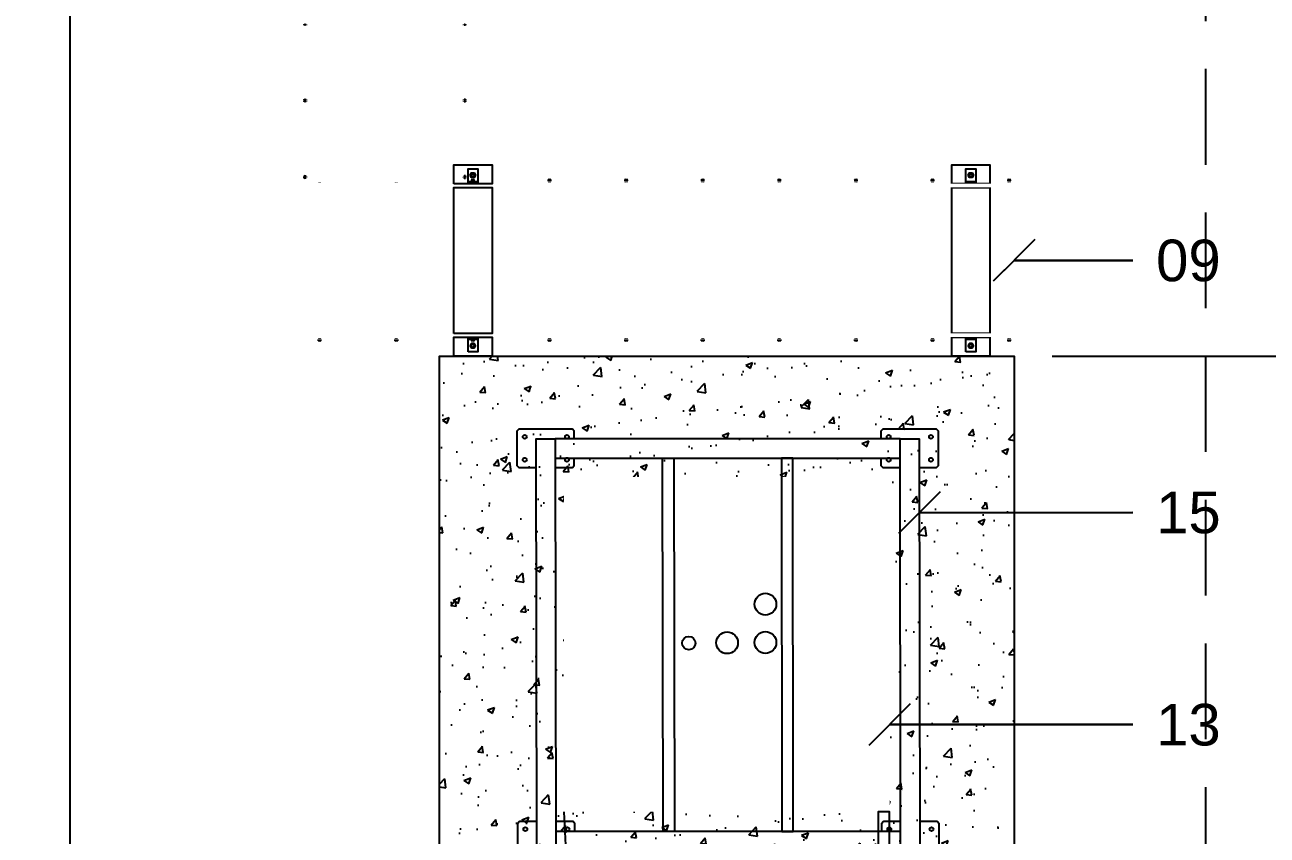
# Model space of a CAD drawing. Header units: inches. Extents: x -7660 to 802, y -193 to 3.
# Drawn here: x 215.031 to 218.274, y -88.187 to -86.072 of the extents above; entities that cross this region are included whole.
import ezdxf
from ezdxf.enums import TextEntityAlignment as Align

# ---------------------------------------------------------------- set-up
doc = ezdxf.new("R2010")
doc.units = ezdxf.units.IN
doc.header["$MEASUREMENT"] = 0
doc.set_wipeout_variables(frame=1)
doc.linetypes.add('HIDDEN', pattern=[0.375, 0.25, -0.125])
doc.linetypes.add('HIDDEN2', pattern=[0.1875, 0.125, -0.0625])
for name, color, linetype in [('0-A INSTALAR', 10, 'Continuous'), ('0-PENA03', 4, 'Continuous'), ('DM-COTAS', 7, 'Continuous'), ('PDF_0', 7, 'Continuous'), ('TANZ-COTAS', 8, 'Continuous'), ('TANZ-EXISTENTE', 9, 'Continuous')]:
    doc.layers.add(name, color=color, linetype=linetype)
doc.styles.add('Arial', font='arial.ttf')
doc.styles.add('Arial_TXT', font='arial.ttf')
doc.styles.add('Texto Cotas', font='romans.shx')
doc.dimstyles.new('CLEMAR - 1-100', dxfattribs={"dimtxt": 15, "dimasz": 15, "dimexe": 7.5, "dimexo": 15, "dimgap": 7.5, "dimtad": 1, "dimdec": 0, "dimtxsty": 'Arial', "dimblk": 'OBLIQUE', "dimcen": 0, "dimdle": 7.5, "dimclrd": 8, "dimclre": 8, "dimclrt": 1, "dimadec": 0, "dimazin": 0, "dimtfac": 1, "dimtdec": 0, "dimtmove": 2, "dimatfit": 3, "dimldrblk": 'OBLIQUE', "dimfxl": 1, "dimtfill": 1, "dimtfillclr": 256, "dimarcsym": 0})
doc.dimstyles.new('huawei_stand Cota 1-100', dxfattribs={"dimscale": 0, "dimtxt": 0.15, "dimasz": 0.15, "dimexe": 0.1, "dimexo": 0.1, "dimgap": 0.1, "dimtad": 1, "dimzin": 0, "dimdsep": 46, "dimtxsty": 'Texto Cotas', "dimblk": 'ARCHTICK', "dimcen": 0.2, "dimdle": 0.1, "dimclrd": 256, "dimclre": 256, "dimclrt": 256, "dimadec": 0, "dimazin": 0, "dimtfac": 1, "dimtix": 1, "dimtmove": 0, "dimatfit": 3, "dimfxl": 1, "dimtolj": 1, "dimtzin": 0, "dimarcsym": 1})

# ---------------------------------------------------------------- blocks, each defined once
blk = doc.blocks.new('Base Planta Vivo Tipo 11')
at = {"true_color": 0xc7c8ca}
h = blk.add_hatch(dxfattribs=at)
h.set_pattern_fill('AR-CONC', color=9, scale=0.001)
h.set_pattern_definition([(50, (144.96999, -48.6538), (0.1821847, -0.015939), [0.01905, -0.20955]), (355, (144.96999, -48.6538), (-0.0352434, 0.191057), [0.01524, -0.1676406]), (100.4514, (144.98517, -48.65512), (0.146941, 0.175118), [0.01619, -0.17809]), (46.184, (144.96999, -48.603), (0.271079, -0.042042), [0.028575, -0.314325]), (96.6356, (144.99257, -48.6065), (0.237404, 0.247426), [0.024285, -0.267136]), (351.184, (144.96999, -48.603), (0.237404, 0.247426), [0.02286, -0.25146]), (21, (144.99539, -48.6157), (0.1516144, -0.102265), [0.01905, -0.20955]), (326, (144.99539, -48.6157), (0.061802, 0.184188), [0.01524, -0.16764]), (71.4514, (145.00802, -48.62422), (0.2134164, 0.081923), [0.01619, -0.17809]), (37.5, (144.969985, -48.653794), (0.0030886, 0.084555), [0, -0.165608, 0, -0.17018, 0, -0.168275]), (7.5, (144.969985, -48.65379), (0.0668197, 0.1001806), [0, -0.097028, 0, -0.161798, 0, -0.064135]), (327.5, (144.91334, -48.653794), (0.1355906, -0.0057287), [0, -0.0635, 0, -0.19812, 0, -0.26289]), (317.5, (144.88794, -48.65379), (0.1481292, 0.0254265), [0, -0.08255, 0, -0.131572, 0, -0.18669])])
h.paths.add_polyline_path([(145.6118, -44.4301), (144.1118, -44.4301), (144.1118, -45.9301), (145.6118, -45.9301)])
h.paths.add_polyline_path([(145.3167, -45.7093), (144.414, -45.7093), (144.414, -44.6975), (145.3167, -44.6975)], flags=16)
h.paths.add_polyline_path([(145.3167, -44.6975), (144.414, -44.6975), (144.414, -45.7093), (145.3167, -45.7093)], flags=16)
blk.add_lwpolyline([(145.6118, -45.9301), (144.1118, -45.9301), (144.1118, -44.4301), (145.6118, -44.4301)], close=True)
at = {"lineweight": 25}
for points in [[(144.4638, -44.6458), (144.4638, -44.6257), (144.4591, -44.6209), (144.3192, -44.6209), (144.3138, -44.6257), (144.3138, -44.7158), (144.3192, -44.7211), (144.3642, -44.7211)], [(145.3642, -44.7211), (145.4093, -44.7211), (145.4146, -44.7158), (145.4146, -44.6257), (145.4093, -44.6209), (145.2694, -44.6209), (145.264, -44.6257), (145.264, -44.6458)], [(144.414, -44.7211), (144.4591, -44.7211), (144.4638, -44.7158), (144.4638, -44.6962)], [(145.264, -44.6962), (145.264, -44.7158), (145.2694, -44.7211), (145.3144, -44.7211)], [(144.3657, -45.6453), (144.3207, -45.6453), (144.3153, -45.6506), (144.3153, -45.7407), (144.3207, -45.7455), (144.4155, -45.7455)], [(144.4653, -45.6708), (144.4653, -45.6506), (144.4606, -45.6453), (144.4155, -45.6453)], [(145.3159, -45.6453), (145.2709, -45.6453), (145.2655, -45.6506), (145.2655, -45.6708)], [(145.3527, -45.7455), (145.4108, -45.7455), (145.4161, -45.7407), (145.4161, -45.6506), (145.4108, -45.6453), (145.3657, -45.6453)]]:
    blk.add_lwpolyline(points, dxfattribs=at)
for points in [[(144.3657, -45.7206), (144.3642, -44.6458), (144.414, -44.6458), (144.4155, -45.7206)], [(144.414, -44.6962), (145.3144, -44.6962), (145.3144, -44.6458), (144.414, -44.6458)], [(145.3159, -45.7206), (145.3144, -44.6458), (145.3642, -44.6458), (145.3657, -45.7206)], [(144.4155, -45.7206), (145.3159, -45.7206), (145.3159, -45.6708), (144.4155, -45.6708)]]:
    blk.add_lwpolyline(points, close=True, dxfattribs=at)
at = {"layer": 'PDF_0', "lineweight": 25}
for centre in [(144.3345, -44.6406), (144.4447, -44.6406), (145.2847, -44.6406), (145.395, -44.6406), (144.3345, -44.7005), (144.4447, -44.7005), (145.2847, -44.7005), (145.395, -44.7005), (144.336, -45.665), (144.4462, -45.665), (145.2862, -45.665), (145.3965, -45.665)]:
    blk.add_circle(centre, 0.00504, dxfattribs=at)
at = {"linetype": 'HIDDEN', "ltscale": 0.5}
blk.add_wipeout([(144.4368, -44.7451), (145.2868, -44.7451), (145.2868, -45.6196), (144.4368, -45.6196)], dxfattribs=at)
at = {"lineweight": 25}
for points in [[(144.6944, -44.6962), (144.724, -44.6962), (144.7255, -45.6708), (144.6959, -45.6708)], [(145.0044, -44.6962), (145.0059, -45.6708), (145.0355, -45.6708), (145.034, -44.6962)]]:
    blk.add_lwpolyline(points, close=True, dxfattribs=at)
at = {"color": 251, "true_color": 0x636466}
blk.add_lwpolyline([(145.2568, -46.4696), (145.2868, -46.4696), (145.2868, -45.6196), (145.2568, -45.6196)], close=True, dxfattribs=at)
at = {"color": 6, "linetype": 'Continuous'}
for centre in [(144.9628, -45.0776), (144.9628, -45.1776)]:
    blk.add_circle(centre, 0.0284, dxfattribs=at)
at = {"color": 3, "linetype": 'Continuous'}
blk.add_circle((144.7627, -45.179), 0.0174, dxfattribs=at)
at = {"color": 5, "linetype": 'Continuous'}
blk.add_circle((144.8628, -45.1783), 0.0284, dxfattribs=at)
at = {"color": 251, "linetype": 'HIDDEN2', "ltscale": 0.5, "true_color": 0x636466}
blk.add_arc((145.2868, -45.6196), 0.85, 180, 270, dxfattribs=at)
blk = doc.blocks.new('Base para esteiramento')
for points in [[(84.9002, -478.1073), (84.9002, -478.0573), (85.0002, -478.0573), (85.0002, -478.1073)], [(84.9375, -478.1073), (84.9375, -478.0685), (84.9629, -478.0685), (84.9629, -478.1073)], [(84.9434, -478.0847), (84.9468, -478.0788), (84.9536, -478.0788), (84.957, -478.0847), (84.9536, -478.0907), (84.9468, -478.0907)], [(84.9002, -478.4978), (84.9002, -478.1169), (85.0002, -478.1169), (85.0002, -478.4978)], [(84.9375, -478.1073), (84.9375, -478.101), (84.9629, -478.101), (84.9629, -478.1073)], [(84.9002, -478.5573), (84.9002, -478.5073), (85.0002, -478.5073), (85.0002, -478.5573)], [(84.9375, -478.5462), (84.9375, -478.5073), (84.9629, -478.5073), (84.9629, -478.5462)], [(84.9375, -478.5137), (84.9375, -478.5073), (84.9629, -478.5073), (84.9629, -478.5137)], [(84.9434, -478.5299), (84.9468, -478.5359), (84.9536, -478.5359), (84.957, -478.5299), (84.9536, -478.524), (84.9468, -478.524)]]:
    blk.add_lwpolyline(points, close=True)
for centre, radius in [((84.9502, -478.0847), 0.00591), ((84.9502, -478.0847), 0.00355), ((84.9502, -478.5299), 0.00591), ((84.9502, -478.5299), 0.00355)]:
    blk.add_circle(centre, radius)
blk = doc.blocks.new('*U675')
at = {"linetype": 'ByBlock'}
blk.add_wipeout([(0, 0.1905), (0, 0.2), (-1.8254, 0.2), (-1.8254, 0.1905)], dxfattribs=at)
for points in [[(-0.2, -0.205), (-0.2, 0.205), (-0.2254, 0.205), (-0.2254, -0.205)], [(-0.0254, -0.205), (-0.0254, 0.205), (0, 0.205), (0, -0.205)]]:
    blk.add_wipeout(points, dxfattribs=at)
for points in [[(-0.2168, 0.2109), (-0.2181, 0.2102), (-0.2181, 0.2067), (-0.2168, 0.2059), (-0.2086, 0.2059), (-0.2073, 0.2067), (-0.2073, 0.2102), (-0.2086, 0.2109)], [(-0.0168, 0.2109), (-0.0181, 0.2102), (-0.0181, 0.2067), (-0.0168, 0.2059), (-0.0086, 0.2059), (-0.0073, 0.2067), (-0.0073, 0.2102), (-0.0086, 0.2109)]]:
    blk.add_wipeout(points)
blk.add_wipeout([(0, -0.1905), (0, -0.2), (-1.8254, -0.2), (-1.8254, -0.1905)], dxfattribs=at)
for p, q in [((-0.2155, 0.2102), (-0.2168, 0.2109)), ((-0.2155, 0.2067), (-0.2168, 0.2059)), ((-0.2127, 0.2109), (-0.2155, 0.2102)), ((-0.2155, 0.2102), (-0.2155, 0.2067)), ((-0.2127, 0.2059), (-0.2155, 0.2067)), ((-0.2099, 0.2102), (-0.2127, 0.2109)), ((-0.2099, 0.2067), (-0.2127, 0.2059)), ((-0.2086, 0.2109), (-0.2099, 0.2102)), ((-0.2099, 0.2067), (-0.2099, 0.2102)), ((-0.2086, 0.2059), (-0.2099, 0.2067)), ((-0.0155, 0.2102), (-0.0168, 0.2109)), ((-0.0155, 0.2067), (-0.0168, 0.2059)), ((-0.0127, 0.2109), (-0.0155, 0.2102)), ((-0.0155, 0.2102), (-0.0155, 0.2067)), ((-0.0127, 0.2059), (-0.0155, 0.2067)), ((-0.0099, 0.2102), (-0.0127, 0.2109)), ((-0.0099, 0.2067), (-0.0127, 0.2059)), ((-0.0086, 0.2109), (-0.0099, 0.2102)), ((-0.0099, 0.2067), (-0.0099, 0.2102)), ((-0.0086, 0.2059), (-0.0099, 0.2067))]:
    blk.add_line(p, q)
for points in [[(-1.8054, 0.205), (-1.8254, 0.205), (-1.8254, -0.205), (-1.8054, -0.205), (-1.8054, -0.2), (-1.8204, -0.2), (-1.8204, 0.2), (-1.8054, 0.2)], [(-0.2168, -0.2109), (-0.2181, -0.2102), (-0.2181, -0.2067), (-0.2168, -0.2059), (-0.2086, -0.2059), (-0.2073, -0.2067), (-0.2073, -0.2102), (-0.2086, -0.2109)], [(-0.0168, -0.2109), (-0.0181, -0.2102), (-0.0181, -0.2067), (-0.0168, -0.2059), (-0.0086, -0.2059), (-0.0073, -0.2067), (-0.0073, -0.2102), (-0.0086, -0.2109)]]:
    blk.add_wipeout(points)
for points in [[(-1.6, -0.205), (-1.6, 0.205), (-1.6254, 0.205), (-1.6254, -0.205)], [(-1.4, -0.205), (-1.4, 0.205), (-1.4254, 0.205), (-1.4254, -0.205)], [(-1.2, -0.205), (-1.2, 0.205), (-1.2254, 0.205), (-1.2254, -0.205)], [(-1, -0.205), (-1, 0.205), (-1.0254, 0.205), (-1.0254, -0.205)], [(-0.8, -0.205), (-0.8, 0.205), (-0.8254, 0.205), (-0.8254, -0.205)], [(-0.6, -0.205), (-0.6, 0.205), (-0.6254, 0.205), (-0.6254, -0.205)], [(-0.4, -0.205), (-0.4, 0.205), (-0.4254, 0.205), (-0.4254, -0.205)]]:
    blk.add_wipeout(points, dxfattribs=at)
for p, q in [((-0.2155, -0.2067), (-0.2168, -0.2059)), ((-0.2155, -0.2102), (-0.2168, -0.2109)), ((-0.2127, -0.2059), (-0.2155, -0.2067)), ((-0.2155, -0.2102), (-0.2155, -0.2067)), ((-0.2127, -0.2109), (-0.2155, -0.2102)), ((-0.2099, -0.2067), (-0.2127, -0.2059)), ((-0.2099, -0.2102), (-0.2127, -0.2109)), ((-0.2086, -0.2059), (-0.2099, -0.2067)), ((-0.2099, -0.2067), (-0.2099, -0.2102)), ((-0.2086, -0.2109), (-0.2099, -0.2102)), ((-0.0155, -0.2067), (-0.0168, -0.2059)), ((-0.0155, -0.2102), (-0.0168, -0.2109)), ((-0.0127, -0.2059), (-0.0155, -0.2067)), ((-0.0155, -0.2102), (-0.0155, -0.2067)), ((-0.0127, -0.2109), (-0.0155, -0.2102)), ((-0.0099, -0.2067), (-0.0127, -0.2059)), ((-0.0099, -0.2102), (-0.0127, -0.2109)), ((-0.0086, -0.2059), (-0.0099, -0.2067)), ((-0.0099, -0.2067), (-0.0099, -0.2102)), ((-0.0086, -0.2109), (-0.0099, -0.2102))]:
    blk.add_line(p, q)
for points in [[(-1.817, 0.2109), (-1.8183, 0.2102), (-1.8183, 0.2067), (-1.817, 0.2059), (-1.8088, 0.2059), (-1.8075, 0.2067), (-1.8075, 0.2102), (-1.8088, 0.2109)], [(-1.6168, 0.2109), (-1.6181, 0.2102), (-1.6181, 0.2067), (-1.6168, 0.2059), (-1.6086, 0.2059), (-1.6073, 0.2067), (-1.6073, 0.2102), (-1.6086, 0.2109)], [(-1.4168, 0.2109), (-1.4181, 0.2102), (-1.4181, 0.2067), (-1.4168, 0.2059), (-1.4086, 0.2059), (-1.4073, 0.2067), (-1.4073, 0.2102), (-1.4086, 0.2109)], [(-1.2168, 0.2109), (-1.2181, 0.2102), (-1.2181, 0.2067), (-1.2168, 0.2059), (-1.2086, 0.2059), (-1.2073, 0.2067), (-1.2073, 0.2102), (-1.2086, 0.2109)], [(-1.0168, 0.2109), (-1.0181, 0.2102), (-1.0181, 0.2067), (-1.0168, 0.2059), (-1.0086, 0.2059), (-1.0073, 0.2067), (-1.0073, 0.2102), (-1.0086, 0.2109)], [(-0.8168, 0.2109), (-0.8181, 0.2102), (-0.8181, 0.2067), (-0.8168, 0.2059), (-0.8086, 0.2059), (-0.8073, 0.2067), (-0.8073, 0.2102), (-0.8086, 0.2109)], [(-0.6168, 0.2109), (-0.6181, 0.2102), (-0.6181, 0.2067), (-0.6168, 0.2059), (-0.6086, 0.2059), (-0.6073, 0.2067), (-0.6073, 0.2102), (-0.6086, 0.2109)], [(-0.4168, 0.2109), (-0.4181, 0.2102), (-0.4181, 0.2067), (-0.4168, 0.2059), (-0.4086, 0.2059), (-0.4073, 0.2067), (-0.4073, 0.2102), (-0.4086, 0.2109)], [(-0.2059, 0.205), (-0.2059, 0.2059), (-0.2195, 0.2059), (-0.2195, 0.205)], [(-0.0059, 0.205), (-0.0059, 0.2059), (-0.0195, 0.2059), (-0.0195, 0.205)], [(-1.817, -0.2109), (-1.8183, -0.2102), (-1.8183, -0.2067), (-1.817, -0.2059), (-1.8088, -0.2059), (-1.8075, -0.2067), (-1.8075, -0.2102), (-1.8088, -0.2109)], [(-1.6168, -0.2109), (-1.6181, -0.2102), (-1.6181, -0.2067), (-1.6168, -0.2059), (-1.6086, -0.2059), (-1.6073, -0.2067), (-1.6073, -0.2102), (-1.6086, -0.2109)], [(-1.4168, -0.2109), (-1.4181, -0.2102), (-1.4181, -0.2067), (-1.4168, -0.2059), (-1.4086, -0.2059), (-1.4073, -0.2067), (-1.4073, -0.2102), (-1.4086, -0.2109)], [(-1.2168, -0.2109), (-1.2181, -0.2102), (-1.2181, -0.2067), (-1.2168, -0.2059), (-1.2086, -0.2059), (-1.2073, -0.2067), (-1.2073, -0.2102), (-1.2086, -0.2109)], [(-1.0168, -0.2109), (-1.0181, -0.2102), (-1.0181, -0.2067), (-1.0168, -0.2059), (-1.0086, -0.2059), (-1.0073, -0.2067), (-1.0073, -0.2102), (-1.0086, -0.2109)], [(-0.8168, -0.2109), (-0.8181, -0.2102), (-0.8181, -0.2067), (-0.8168, -0.2059), (-0.8086, -0.2059), (-0.8073, -0.2067), (-0.8073, -0.2102), (-0.8086, -0.2109)], [(-0.6168, -0.2109), (-0.6181, -0.2102), (-0.6181, -0.2067), (-0.6168, -0.2059), (-0.6086, -0.2059), (-0.6073, -0.2067), (-0.6073, -0.2102), (-0.6086, -0.2109)], [(-0.4168, -0.2109), (-0.4181, -0.2102), (-0.4181, -0.2067), (-0.4168, -0.2059), (-0.4086, -0.2059), (-0.4073, -0.2067), (-0.4073, -0.2102), (-0.4086, -0.2109)]]:
    blk.add_wipeout(points)
for p, q in [((-1.8157, 0.2102), (-1.817, 0.2109)), ((-1.8157, 0.2067), (-1.817, 0.2059)), ((-1.8129, 0.2109), (-1.8157, 0.2102)), ((-1.8157, 0.2102), (-1.8157, 0.2067)), ((-1.8129, 0.2059), (-1.8157, 0.2067)), ((-1.8101, 0.2102), (-1.8129, 0.2109)), ((-1.8101, 0.2067), (-1.8129, 0.2059)), ((-1.8088, 0.2109), (-1.8101, 0.2102)), ((-1.8101, 0.2067), (-1.8101, 0.2102)), ((-1.8088, 0.2059), (-1.8101, 0.2067)), ((-1.6155, 0.2102), (-1.6168, 0.2109)), ((-1.6155, 0.2067), (-1.6168, 0.2059)), ((-1.6127, 0.2109), (-1.6155, 0.2102)), ((-1.6155, 0.2102), (-1.6155, 0.2067)), ((-1.6127, 0.2059), (-1.6155, 0.2067)), ((-1.6099, 0.2102), (-1.6127, 0.2109)), ((-1.6099, 0.2067), (-1.6127, 0.2059)), ((-1.6086, 0.2109), (-1.6099, 0.2102)), ((-1.6099, 0.2067), (-1.6099, 0.2102)), ((-1.6086, 0.2059), (-1.6099, 0.2067)), ((-1.4155, 0.2102), (-1.4168, 0.2109)), ((-1.4155, 0.2067), (-1.4168, 0.2059)), ((-1.4127, 0.2109), (-1.4155, 0.2102)), ((-1.4155, 0.2102), (-1.4155, 0.2067)), ((-1.4127, 0.2059), (-1.4155, 0.2067)), ((-1.4099, 0.2102), (-1.4127, 0.2109)), ((-1.4099, 0.2067), (-1.4127, 0.2059)), ((-1.4086, 0.2109), (-1.4099, 0.2102)), ((-1.4099, 0.2067), (-1.4099, 0.2102)), ((-1.4086, 0.2059), (-1.4099, 0.2067)), ((-1.2155, 0.2102), (-1.2168, 0.2109)), ((-1.2155, 0.2067), (-1.2168, 0.2059)), ((-1.2127, 0.2109), (-1.2155, 0.2102)), ((-1.2155, 0.2102), (-1.2155, 0.2067)), ((-1.2127, 0.2059), (-1.2155, 0.2067)), ((-1.2099, 0.2102), (-1.2127, 0.2109)), ((-1.2099, 0.2067), (-1.2127, 0.2059)), ((-1.2086, 0.2109), (-1.2099, 0.2102)), ((-1.2099, 0.2067), (-1.2099, 0.2102)), ((-1.2086, 0.2059), (-1.2099, 0.2067)), ((-1.0155, 0.2102), (-1.0168, 0.2109)), ((-1.0155, 0.2067), (-1.0168, 0.2059)), ((-1.0127, 0.2109), (-1.0155, 0.2102)), ((-1.0155, 0.2102), (-1.0155, 0.2067)), ((-1.0127, 0.2059), (-1.0155, 0.2067)), ((-1.0099, 0.2102), (-1.0127, 0.2109)), ((-1.0099, 0.2067), (-1.0127, 0.2059)), ((-1.0086, 0.2109), (-1.0099, 0.2102)), ((-1.0099, 0.2067), (-1.0099, 0.2102)), ((-1.0086, 0.2059), (-1.0099, 0.2067)), ((-0.8155, 0.2102), (-0.8168, 0.2109)), ((-0.8155, 0.2067), (-0.8168, 0.2059)), ((-0.8127, 0.2109), (-0.8155, 0.2102)), ((-0.8155, 0.2102), (-0.8155, 0.2067)), ((-0.8127, 0.2059), (-0.8155, 0.2067)), ((-0.8099, 0.2102), (-0.8127, 0.2109)), ((-0.8099, 0.2067), (-0.8127, 0.2059)), ((-0.8086, 0.2109), (-0.8099, 0.2102)), ((-0.8099, 0.2067), (-0.8099, 0.2102)), ((-0.8086, 0.2059), (-0.8099, 0.2067)), ((-0.6155, 0.2102), (-0.6168, 0.2109)), ((-0.6155, 0.2067), (-0.6168, 0.2059)), ((-0.6127, 0.2109), (-0.6155, 0.2102)), ((-0.6155, 0.2102), (-0.6155, 0.2067)), ((-0.6127, 0.2059), (-0.6155, 0.2067)), ((-0.6099, 0.2102), (-0.6127, 0.2109)), ((-0.6099, 0.2067), (-0.6127, 0.2059)), ((-0.6086, 0.2109), (-0.6099, 0.2102)), ((-0.6099, 0.2067), (-0.6099, 0.2102)), ((-0.6086, 0.2059), (-0.6099, 0.2067)), ((-0.4155, 0.2102), (-0.4168, 0.2109)), ((-0.4155, 0.2067), (-0.4168, 0.2059)), ((-0.4127, 0.2109), (-0.4155, 0.2102)), ((-0.4155, 0.2102), (-0.4155, 0.2067)), ((-0.4127, 0.2059), (-0.4155, 0.2067)), ((-0.4099, 0.2102), (-0.4127, 0.2109)), ((-0.4099, 0.2067), (-0.4127, 0.2059)), ((-0.4086, 0.2109), (-0.4099, 0.2102)), ((-0.4099, 0.2067), (-0.4099, 0.2102)), ((-0.4086, 0.2059), (-0.4099, 0.2067)), ((-1.8157, -0.2067), (-1.817, -0.2059)), ((-1.8157, -0.2102), (-1.817, -0.2109)), ((-1.8129, -0.2059), (-1.8157, -0.2067)), ((-1.8157, -0.2102), (-1.8157, -0.2067)), ((-1.8129, -0.2109), (-1.8157, -0.2102)), ((-1.8101, -0.2067), (-1.8129, -0.2059)), ((-1.8101, -0.2102), (-1.8129, -0.2109)), ((-1.8088, -0.2059), (-1.8101, -0.2067)), ((-1.8101, -0.2067), (-1.8101, -0.2102)), ((-1.8088, -0.2109), (-1.8101, -0.2102)), ((-1.6155, -0.2067), (-1.6168, -0.2059)), ((-1.6155, -0.2102), (-1.6168, -0.2109)), ((-1.6127, -0.2059), (-1.6155, -0.2067)), ((-1.6155, -0.2102), (-1.6155, -0.2067)), ((-1.6127, -0.2109), (-1.6155, -0.2102)), ((-1.6099, -0.2067), (-1.6127, -0.2059)), ((-1.6099, -0.2102), (-1.6127, -0.2109)), ((-1.6086, -0.2059), (-1.6099, -0.2067)), ((-1.6099, -0.2067), (-1.6099, -0.2102)), ((-1.6086, -0.2109), (-1.6099, -0.2102)), ((-1.4155, -0.2067), (-1.4168, -0.2059)), ((-1.4155, -0.2102), (-1.4168, -0.2109)), ((-1.4127, -0.2059), (-1.4155, -0.2067)), ((-1.4155, -0.2102), (-1.4155, -0.2067)), ((-1.4127, -0.2109), (-1.4155, -0.2102)), ((-1.4099, -0.2067), (-1.4127, -0.2059)), ((-1.4099, -0.2102), (-1.4127, -0.2109)), ((-1.4086, -0.2059), (-1.4099, -0.2067)), ((-1.4099, -0.2067), (-1.4099, -0.2102)), ((-1.4086, -0.2109), (-1.4099, -0.2102)), ((-1.2155, -0.2067), (-1.2168, -0.2059)), ((-1.2155, -0.2102), (-1.2168, -0.2109)), ((-1.2127, -0.2059), (-1.2155, -0.2067)), ((-1.2155, -0.2102), (-1.2155, -0.2067)), ((-1.2127, -0.2109), (-1.2155, -0.2102)), ((-1.2099, -0.2067), (-1.2127, -0.2059)), ((-1.2099, -0.2102), (-1.2127, -0.2109)), ((-1.2086, -0.2059), (-1.2099, -0.2067)), ((-1.2099, -0.2067), (-1.2099, -0.2102)), ((-1.2086, -0.2109), (-1.2099, -0.2102)), ((-1.0155, -0.2067), (-1.0168, -0.2059)), ((-1.0155, -0.2102), (-1.0168, -0.2109)), ((-1.0127, -0.2059), (-1.0155, -0.2067)), ((-1.0155, -0.2102), (-1.0155, -0.2067)), ((-1.0127, -0.2109), (-1.0155, -0.2102)), ((-1.0099, -0.2067), (-1.0127, -0.2059)), ((-1.0099, -0.2102), (-1.0127, -0.2109)), ((-1.0086, -0.2059), (-1.0099, -0.2067)), ((-1.0099, -0.2067), (-1.0099, -0.2102)), ((-1.0086, -0.2109), (-1.0099, -0.2102)), ((-0.8155, -0.2067), (-0.8168, -0.2059)), ((-0.8155, -0.2102), (-0.8168, -0.2109)), ((-0.8127, -0.2059), (-0.8155, -0.2067)), ((-0.8155, -0.2102), (-0.8155, -0.2067)), ((-0.8127, -0.2109), (-0.8155, -0.2102)), ((-0.8099, -0.2067), (-0.8127, -0.2059)), ((-0.8099, -0.2102), (-0.8127, -0.2109)), ((-0.8086, -0.2059), (-0.8099, -0.2067)), ((-0.8099, -0.2067), (-0.8099, -0.2102)), ((-0.8086, -0.2109), (-0.8099, -0.2102)), ((-0.6155, -0.2067), (-0.6168, -0.2059)), ((-0.6155, -0.2102), (-0.6168, -0.2109)), ((-0.6127, -0.2059), (-0.6155, -0.2067)), ((-0.6155, -0.2102), (-0.6155, -0.2067)), ((-0.6127, -0.2109), (-0.6155, -0.2102)), ((-0.6099, -0.2067), (-0.6127, -0.2059)), ((-0.6099, -0.2102), (-0.6127, -0.2109)), ((-0.6086, -0.2059), (-0.6099, -0.2067)), ((-0.6099, -0.2067), (-0.6099, -0.2102)), ((-0.6086, -0.2109), (-0.6099, -0.2102)), ((-0.4155, -0.2067), (-0.4168, -0.2059)), ((-0.4155, -0.2102), (-0.4168, -0.2109)), ((-0.4127, -0.2059), (-0.4155, -0.2067)), ((-0.4155, -0.2102), (-0.4155, -0.2067)), ((-0.4127, -0.2109), (-0.4155, -0.2102)), ((-0.4099, -0.2067), (-0.4127, -0.2059)), ((-0.4099, -0.2102), (-0.4127, -0.2109)), ((-0.4086, -0.2059), (-0.4099, -0.2067)), ((-0.4099, -0.2067), (-0.4099, -0.2102)), ((-0.4086, -0.2109), (-0.4099, -0.2102))]:
    blk.add_line(p, q)
for points in [[(-0.2059, -0.205), (-0.2059, -0.2059), (-0.2195, -0.2059), (-0.2195, -0.205)], [(-0.0059, -0.205), (-0.0059, -0.2059), (-0.0195, -0.2059), (-0.0195, -0.205)]]:
    blk.add_wipeout(points)
for points in [[(-1.8061, 0.205), (-1.8061, 0.2059), (-1.8197, 0.2059), (-1.8197, 0.205)], [(-1.6059, 0.205), (-1.6059, 0.2059), (-1.6195, 0.2059), (-1.6195, 0.205)], [(-1.4059, 0.205), (-1.4059, 0.2059), (-1.4195, 0.2059), (-1.4195, 0.205)], [(-1.2059, 0.205), (-1.2059, 0.2059), (-1.2195, 0.2059), (-1.2195, 0.205)], [(-1.0059, 0.205), (-1.0059, 0.2059), (-1.0195, 0.2059), (-1.0195, 0.205)], [(-0.8059, 0.205), (-0.8059, 0.2059), (-0.8195, 0.2059), (-0.8195, 0.205)], [(-0.6059, 0.205), (-0.6059, 0.2059), (-0.6195, 0.2059), (-0.6195, 0.205)], [(-0.4059, 0.205), (-0.4059, 0.2059), (-0.4195, 0.2059), (-0.4195, 0.205)], [(-1.8061, -0.205), (-1.8061, -0.2059), (-1.8197, -0.2059), (-1.8197, -0.205)], [(-1.6059, -0.205), (-1.6059, -0.2059), (-1.6195, -0.2059), (-1.6195, -0.205)], [(-1.4059, -0.205), (-1.4059, -0.2059), (-1.4195, -0.2059), (-1.4195, -0.205)], [(-1.2059, -0.205), (-1.2059, -0.2059), (-1.2195, -0.2059), (-1.2195, -0.205)], [(-1.0059, -0.205), (-1.0059, -0.2059), (-1.0195, -0.2059), (-1.0195, -0.205)], [(-0.8059, -0.205), (-0.8059, -0.2059), (-0.8195, -0.2059), (-0.8195, -0.205)], [(-0.6059, -0.205), (-0.6059, -0.2059), (-0.6195, -0.2059), (-0.6195, -0.205)], [(-0.4059, -0.205), (-0.4059, -0.2059), (-0.4195, -0.2059), (-0.4195, -0.205)]]:
    blk.add_wipeout(points)
blk = doc.blocks.new('*U737')
at = {"linetype": 'ByBlock'}
blk.add_wipeout([(0, 0.1905), (0, 0.2), (-2.9756, 0.2), (-2.9756, 0.1905)], dxfattribs=at)
for points in [[(-0.2, -0.205), (-0.2, 0.205), (-0.2254, 0.205), (-0.2254, -0.205)], [(-0.0254, -0.205), (-0.0254, 0.205), (0, 0.205), (0, -0.205)]]:
    blk.add_wipeout(points, dxfattribs=at)
for points in [[(-0.2168, 0.2109), (-0.2181, 0.2102), (-0.2181, 0.2067), (-0.2168, 0.2059), (-0.2086, 0.2059), (-0.2073, 0.2067), (-0.2073, 0.2102), (-0.2086, 0.2109)], [(-0.0168, 0.2109), (-0.0181, 0.2102), (-0.0181, 0.2067), (-0.0168, 0.2059), (-0.0086, 0.2059), (-0.0073, 0.2067), (-0.0073, 0.2102), (-0.0086, 0.2109)]]:
    blk.add_wipeout(points)
blk.add_wipeout([(0, -0.1905), (0, -0.2), (-2.9756, -0.2), (-2.9756, -0.1905)], dxfattribs=at)
for p, q in [((-0.2155, 0.2102), (-0.2168, 0.2109)), ((-0.2155, 0.2067), (-0.2168, 0.2059)), ((-0.2127, 0.2109), (-0.2155, 0.2102)), ((-0.2155, 0.2102), (-0.2155, 0.2067)), ((-0.2127, 0.2059), (-0.2155, 0.2067)), ((-0.2099, 0.2102), (-0.2127, 0.2109)), ((-0.2099, 0.2067), (-0.2127, 0.2059)), ((-0.2086, 0.2109), (-0.2099, 0.2102)), ((-0.2099, 0.2067), (-0.2099, 0.2102)), ((-0.2086, 0.2059), (-0.2099, 0.2067)), ((-0.0155, 0.2102), (-0.0168, 0.2109)), ((-0.0155, 0.2067), (-0.0168, 0.2059)), ((-0.0127, 0.2109), (-0.0155, 0.2102)), ((-0.0155, 0.2102), (-0.0155, 0.2067)), ((-0.0127, 0.2059), (-0.0155, 0.2067)), ((-0.0099, 0.2102), (-0.0127, 0.2109)), ((-0.0099, 0.2067), (-0.0127, 0.2059)), ((-0.0086, 0.2109), (-0.0099, 0.2102)), ((-0.0099, 0.2067), (-0.0099, 0.2102)), ((-0.0086, 0.2059), (-0.0099, 0.2067))]:
    blk.add_line(p, q)
blk.add_wipeout([(-0.4, -0.205), (-0.4, 0.205), (-0.4254, 0.205), (-0.4254, -0.205)], dxfattribs=at)
for points in [[(-0.2168, -0.2109), (-0.2181, -0.2102), (-0.2181, -0.2067), (-0.2168, -0.2059), (-0.2086, -0.2059), (-0.2073, -0.2067), (-0.2073, -0.2102), (-0.2086, -0.2109)], [(-0.0168, -0.2109), (-0.0181, -0.2102), (-0.0181, -0.2067), (-0.0168, -0.2059), (-0.0086, -0.2059), (-0.0073, -0.2067), (-0.0073, -0.2102), (-0.0086, -0.2109)]]:
    blk.add_wipeout(points)
for p, q in [((-0.2155, -0.2067), (-0.2168, -0.2059)), ((-0.2155, -0.2102), (-0.2168, -0.2109)), ((-0.2127, -0.2059), (-0.2155, -0.2067)), ((-0.2155, -0.2102), (-0.2155, -0.2067)), ((-0.2127, -0.2109), (-0.2155, -0.2102)), ((-0.2099, -0.2067), (-0.2127, -0.2059)), ((-0.2099, -0.2102), (-0.2127, -0.2109)), ((-0.2086, -0.2059), (-0.2099, -0.2067)), ((-0.2099, -0.2067), (-0.2099, -0.2102)), ((-0.2086, -0.2109), (-0.2099, -0.2102)), ((-0.0155, -0.2067), (-0.0168, -0.2059)), ((-0.0155, -0.2102), (-0.0168, -0.2109)), ((-0.0127, -0.2059), (-0.0155, -0.2067)), ((-0.0155, -0.2102), (-0.0155, -0.2067)), ((-0.0127, -0.2109), (-0.0155, -0.2102)), ((-0.0099, -0.2067), (-0.0127, -0.2059)), ((-0.0099, -0.2102), (-0.0127, -0.2109)), ((-0.0086, -0.2059), (-0.0099, -0.2067)), ((-0.0099, -0.2067), (-0.0099, -0.2102)), ((-0.0086, -0.2109), (-0.0099, -0.2102))]:
    blk.add_line(p, q)
for points in [[(-0.4168, 0.2109), (-0.4181, 0.2102), (-0.4181, 0.2067), (-0.4168, 0.2059), (-0.4086, 0.2059), (-0.4073, 0.2067), (-0.4073, 0.2102), (-0.4086, 0.2109)], [(-0.2059, 0.205), (-0.2059, 0.2059), (-0.2195, 0.2059), (-0.2195, 0.205)], [(-0.0059, 0.205), (-0.0059, 0.2059), (-0.0195, 0.2059), (-0.0195, 0.205)], [(-0.4168, -0.2109), (-0.4181, -0.2102), (-0.4181, -0.2067), (-0.4168, -0.2059), (-0.4086, -0.2059), (-0.4073, -0.2067), (-0.4073, -0.2102), (-0.4086, -0.2109)]]:
    blk.add_wipeout(points)
for p, q in [((-0.4099, 0.2102), (-0.4127, 0.2109)), ((-0.4099, 0.2067), (-0.4127, 0.2059)), ((-0.4086, 0.2109), (-0.4099, 0.2102)), ((-0.4099, 0.2067), (-0.4099, 0.2102)), ((-0.4086, 0.2059), (-0.4099, 0.2067)), ((-0.4099, -0.2067), (-0.4127, -0.2059)), ((-0.4099, -0.2102), (-0.4127, -0.2109)), ((-0.4086, -0.2059), (-0.4099, -0.2067)), ((-0.4099, -0.2067), (-0.4099, -0.2102)), ((-0.4086, -0.2109), (-0.4099, -0.2102))]:
    blk.add_line(p, q)
for points in [[(-0.2059, -0.205), (-0.2059, -0.2059), (-0.2195, -0.2059), (-0.2195, -0.205)], [(-0.0059, -0.205), (-0.0059, -0.2059), (-0.0195, -0.2059), (-0.0195, -0.205)]]:
    blk.add_wipeout(points)
for points in [[(-0.4059, 0.205), (-0.4059, 0.2059), (-0.4195, 0.2059), (-0.4195, 0.205)], [(-0.4059, -0.205), (-0.4059, -0.2059), (-0.4195, -0.2059), (-0.4195, -0.205)]]:
    blk.add_wipeout(points)
blk = doc.blocks.new('dasdasdasczxcz')
blk.add_blockref('Base Planta Vivo Tipo 11', (69.578, -66.5553))
blk.add_blockref('Base para esteiramento', (130.1269, 367.5719))
at = {"xscale": -1, "rotation": 180}
blk.add_blockref('*U675', (215.1898, -110.7354), dxfattribs=at)
at = {"rotation": 270}
blk.add_blockref('*U737', (213.5477, -110.5304), dxfattribs=at)
blk.add_blockref('Base para esteiramento', (128.8269, 367.5719))
blk = doc.blocks.new('_ArchTick')
at = {"const_width": 0.05}
blk.add_lwpolyline([(-0.5, -0.5), (0.5, 0.5)], dxfattribs=at)
blk = doc.blocks.new('*D597')
at = {"layer": 'DM-COTAS', "lineweight": -2}
for p, q in [((215.1483, -84.947), (215.1483, -92.0995)), ((216.1131, -88.5369), (216.1131, -92.0995)), ((216.2131, -91.9995), (215.0483, -91.9995))]:
    blk.add_line(p, q, dxfattribs=at)
at = {"layer": 'DM-COTAS', "lineweight": -2, "xscale": 0.15, "yscale": 0.15, "zscale": 0.15, "rotation": 180}
blk.add_blockref('_ArchTick', (215.1483, -91.9995), dxfattribs=at)
at = {"layer": 'DM-COTAS', "lineweight": -2, "xscale": 0.15, "yscale": 0.15, "zscale": 0.15}
blk.add_blockref('_ArchTick', (216.1131, -91.9995), dxfattribs=at)
at = {"layer": 'DM-COTAS', "insert": (215.6307, -91.8245), "char_height": 0.15, "attachment_point": 5, "style": 'Texto Cotas'}
blk.add_mtext('\\A1;0.96', dxfattribs=at)
blk = doc.blocks.new('*D598')
at = {"layer": 'DM-COTAS', "lineweight": -2}
for p, q in [((215.1483, -84.947), (215.1483, -92.0995)), ((210.9131, -91.5369), (210.9131, -92.0995)), ((215.2483, -91.9995), (210.8131, -91.9995))]:
    blk.add_line(p, q, dxfattribs=at)
at = {"layer": 'DM-COTAS', "lineweight": -2, "xscale": 0.15, "yscale": 0.15, "zscale": 0.15, "rotation": 180}
blk.add_blockref('_ArchTick', (210.9131, -91.9995), dxfattribs=at)
at = {"layer": 'DM-COTAS', "lineweight": -2, "xscale": 0.15, "yscale": 0.15, "zscale": 0.15}
blk.add_blockref('_ArchTick', (215.1483, -91.9995), dxfattribs=at)
at = {"layer": 'DM-COTAS', "insert": (213.0307, -91.8245), "char_height": 0.15, "attachment_point": 5, "style": 'Texto Cotas'}
blk.add_mtext('\\A1;4.24', dxfattribs=at)
blk = doc.blocks.new('*D601')
at = {"layer": 'DM-COTAS', "lineweight": -2}
for p, q in [((219.9821, -88.5369), (219.9821, -86.8369)), ((217.7131, -86.9369), (220.0821, -86.9369)), ((217.7131, -88.4369), (220.0821, -88.4369))]:
    blk.add_line(p, q, dxfattribs=at)
at = {"layer": 'DM-COTAS', "lineweight": -2, "xscale": 0.15, "yscale": 0.15, "zscale": 0.15}
for p, rotation in [((219.9821, -86.9369), 90), ((219.9821, -88.4369), 270)]:
    blk.add_blockref('_ArchTick', p, dxfattribs=dict(at, rotation=rotation))
at = {"layer": 'DM-COTAS', "insert": (219.8071, -87.6869), "char_height": 0.15, "attachment_point": 5, "rotation": 90, "style": 'Texto Cotas'}
blk.add_mtext('\\A1;1.50', dxfattribs=at)
blk = doc.blocks.new('*D602')
at = {"layer": 'DM-COTAS', "lineweight": -2}
for p, q in [((219.9821, -87.0369), (219.9821, -84.747)), ((215.2483, -84.847), (220.0821, -84.847)), ((217.7131, -86.9369), (220.0821, -86.9369))]:
    blk.add_line(p, q, dxfattribs=at)
at = {"layer": 'DM-COTAS', "lineweight": -2, "xscale": 0.15, "yscale": 0.15, "zscale": 0.15}
for p, rotation in [((219.9821, -84.847), 90), ((219.9821, -86.9369), 270)]:
    blk.add_blockref('_ArchTick', p, dxfattribs=dict(at, rotation=rotation))
at = {"layer": 'DM-COTAS', "insert": (219.8071, -85.892), "char_height": 0.15, "attachment_point": 5, "rotation": 90, "style": 'Texto Cotas'}
blk.add_mtext('\\A1;2.09', dxfattribs=at)
blk = doc.blocks.new('*D611')
at = {"layer": 'DM-COTAS', "lineweight": -2}
for p, q in [((210.3799, -84.747), (210.3799, -91.5369)), ((215.0483, -84.847), (210.2799, -84.847)), ((210.8131, -91.4369), (210.2799, -91.4369))]:
    blk.add_line(p, q, dxfattribs=at)
at = {"layer": 'DM-COTAS', "lineweight": -2, "xscale": 0.15, "yscale": 0.15, "zscale": 0.15}
for p, rotation in [((210.3799, -84.847), 90), ((210.3799, -91.4369), 270)]:
    blk.add_blockref('_ArchTick', p, dxfattribs=dict(at, rotation=rotation))
at = {"layer": 'DM-COTAS', "insert": (210.2049, -88.142), "char_height": 0.15, "attachment_point": 5, "rotation": 90, "style": 'Texto Cotas'}
blk.add_mtext('\\A1;6.59', dxfattribs=at)
blk = doc.blocks.new('*U440')
blk.add_lwpolyline([(-20, 0), (-62.89, 0)])
at = {"layer": 'TANZ-COTAS', "color": 3, "style": 'Arial_TXT'}
blk.add_attdef('XX', text='', height=15, dxfattribs=at).set_placement((0, 0), align=Align.MIDDLE_CENTER)
blk.add_leader([(-62.89, 0), (-20, 0)], dimstyle='CLEMAR - 1-100', override={"dimasz": 15, "dimgap": 7.5, "dimtad": 0, "dimclrd": 256, "dimfxl": 16})
blk.add_wipeout([(20, 0), (19.62, -3.9), (18.48, -7.65), (16.63, -11.11), (14.14, -14.14), (11.11, -16.63), (7.65, -18.48), (3.9, -19.62), (0, -20), (-3.9, -19.62), (-7.65, -18.48), (-11.11, -16.63), (-14.14, -14.14), (-16.63, -11.11), (-18.48, -7.65), (-19.62, -3.9), (-20, 0), (-19.62, 3.9), (-18.48, 7.65), (-16.63, 11.11), (-14.14, 14.14), (-11.11, 16.63), (-7.65, 18.48), (-3.9, 19.62), (0, 20), (3.9, 19.62), (7.65, 18.48), (11.11, 16.63), (14.14, 14.14), (16.63, 11.11), (18.48, 7.65), (19.62, 3.9)])
blk = doc.blocks.new('*U439')
blk.add_lwpolyline([(-20, -0.03), (-97.05, -0.13)])
at = {"layer": 'TANZ-COTAS', "color": 3, "style": 'Arial_TXT'}
blk.add_attdef('XX', text='', height=15, dxfattribs=at).set_placement((0, 0), align=Align.MIDDLE_CENTER)
blk.add_leader([(-97.05, -0.13), (-20, -0.03)], dimstyle='CLEMAR - 1-100', override={"dimasz": 15, "dimgap": 7.5, "dimtad": 0, "dimclrd": 256, "dimfxl": 16})
blk.add_wipeout([(20, 0), (19.62, -3.9), (18.48, -7.65), (16.63, -11.11), (14.14, -14.14), (11.11, -16.63), (7.65, -18.48), (3.9, -19.62), (0, -20), (-3.9, -19.62), (-7.65, -18.48), (-11.11, -16.63), (-14.14, -14.14), (-16.63, -11.11), (-18.48, -7.65), (-19.62, -3.9), (-20, 0), (-19.62, 3.9), (-18.48, 7.65), (-16.63, 11.11), (-14.14, 14.14), (-11.11, 16.63), (-7.65, 18.48), (-3.9, 19.62), (0, 20), (3.9, 19.62), (7.65, 18.48), (11.11, 16.63), (14.14, 14.14), (16.63, 11.11), (18.48, 7.65), (19.62, 3.9)])
blk = doc.blocks.new('*U438')
blk.add_lwpolyline([(-20, 0), (-107.78, 0)])
at = {"layer": 'TANZ-COTAS', "color": 3, "style": 'Arial_TXT'}
blk.add_attdef('XX', text='', height=15, dxfattribs=at).set_placement((0, 0), align=Align.MIDDLE_CENTER)
blk.add_leader([(-107.78, 0), (-20, 0)], dimstyle='CLEMAR - 1-100', override={"dimasz": 15, "dimgap": 7.5, "dimtad": 0, "dimclrd": 256, "dimfxl": 16})
blk.add_wipeout([(20, 0), (19.62, -3.9), (18.48, -7.65), (16.63, -11.11), (14.14, -14.14), (11.11, -16.63), (7.65, -18.48), (3.9, -19.62), (0, -20), (-3.9, -19.62), (-7.65, -18.48), (-11.11, -16.63), (-14.14, -14.14), (-16.63, -11.11), (-18.48, -7.65), (-19.62, -3.9), (-20, 0), (-19.62, 3.9), (-18.48, 7.65), (-16.63, 11.11), (-14.14, 14.14), (-11.11, 16.63), (-7.65, 18.48), (-3.9, 19.62), (0, 20), (3.9, 19.62), (7.65, 18.48), (11.11, 16.63), (14.14, 14.14), (16.63, 11.11), (18.48, 7.65), (19.62, 3.9)])

msp = doc.modelspace()

# ---------------------------------------------------------------- block references
at = {"layer": '0-A INSTALAR'}
msp.add_blockref('dasdasdasczxcz', (2.42328, 24.04853), dxfattribs=at)

# ---------------------------------------------------------------- next in the draw order: block references
at = {"layer": 'TANZ-EXISTENTE', "xscale": 0.007239987148552361, "yscale": 0.007239987148552361, "zscale": 0.007239987148552361}
for name, p, values in [('*U440', (218.06835, -86.68689), {'XX': '09'}), ('*U439', (218.06835, -87.34481), {'XX': '15'}), ('*U438', (218.06835, -87.89884), {'XX': '13'})]:
    msp.add_blockref(name, p, dxfattribs=at).add_auto_attribs(values)

# ---------------------------------------------------------------- next in the draw order: dimensions: what is measured, and where the dimension line sits
at = {"layer": 'DM-COTAS'}
dim = msp.add_linear_dim(base=(210.37993, -91.43689), p1=(215.14835, -84.84702), p2=(210.91306, -91.43689), angle=90, dimstyle='huawei_stand Cota 1-100', override={"dimscale": 1}, dxfattribs=at)
dim.commit()
dim.dimension.update_dxf_attribs({"geometry": '*D611', "text_midpoint": (210.20493, -88.14195)})
for base, p1, p2, picture, middle in [((210.91306, -91.99949), (215.14835, -84.84702), (210.91306, -91.43689), '*D598', (213.0307, -91.82449)), ((215.14835, -91.99949), (216.11306, -88.43689), (215.14835, -84.84702), '*D597', (215.6307, -91.82449))]:
    dim = msp.add_linear_dim(base=base, p1=p1, p2=p2, dimstyle='huawei_stand Cota 1-100', override={"dimscale": 1, "dimtmove": 1}, dxfattribs=at)
    dim.commit()
    dim.dimension.update_dxf_attribs({"geometry": picture, "text_midpoint": middle})

# ---------------------------------------------------------------- next in the draw order: linework, layer by layer
at = {"layer": '0-PENA03', "linetype": 'HIDDEN'}
msp.add_lwpolyline([(211.11306, -77.93689), (218.11306, -77.93689), (218.11306, -89.93689), (211.11306, -89.93689)], close=True, dxfattribs=at)

# ---------------------------------------------------------------- next in the draw order: dimensions: what is measured, and where the dimension line sits
at = {"layer": 'DM-COTAS'}
for base, p1, p2, picture, middle in [((219.98209, -84.84702), (217.61306, -86.93689), (215.14835, -84.84702), '*D602', (219.80709, -85.89195)), ((219.98209, -86.93689), (217.61306, -88.43689), (217.61306, -86.93689), '*D601', (219.80709, -87.68689))]:
    dim = msp.add_linear_dim(base=base, p1=p1, p2=p2, angle=90, dimstyle='huawei_stand Cota 1-100', override={"dimscale": 1}, dxfattribs=at)
    dim.commit()
    dim.dimension.update_dxf_attribs({"geometry": picture, "text_midpoint": middle})

doc.saveas('drawing.dxf')
